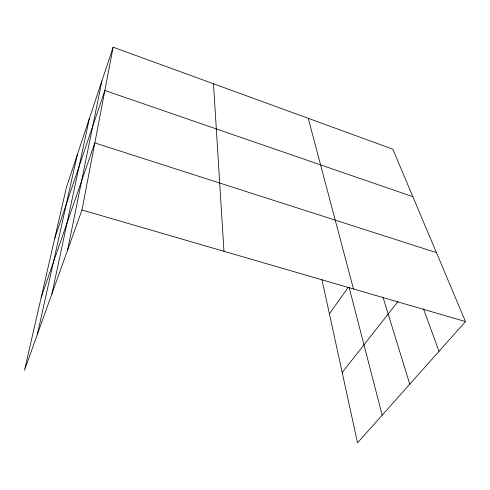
<?xml version="1.0" encoding="UTF-8"?>
<svg xmlns="http://www.w3.org/2000/svg" width="490" height="490" viewBox="0 0 490 490"><rect width="100%" height="100%" fill="white"/><g stroke="black" fill="none" stroke-linecap="round" stroke-linejoin="round"><path stroke-width="0.73" d="M113.153 47.181L66.395 187.48L24.5 370.262L81.989 209.989L113.153 47.181L392.815 149.156L465.5 321.575L357.529 442.819L321.961 279.71M67.565 250.194L101.889 80.979M51.903 293.865L89.309 118.721M37.332 334.486L77.273 154.84M54.807 238.036L104.86 90.485L412.856 196.698M41.209 297.35L94.821 142.939L436.431 252.62M329.396 313.802L348.439 287.085M342.198 372.51L398.052 301.442M81.989 209.989L465.5 321.575M423.538 308.976L438.997 351.336M382.996 297.203L409.775 384.148M308.247 118.317L353.474 288.984M349.07 287.201L382.176 415.14M213.499 83.772L223.979 251.303"/></g></svg>
